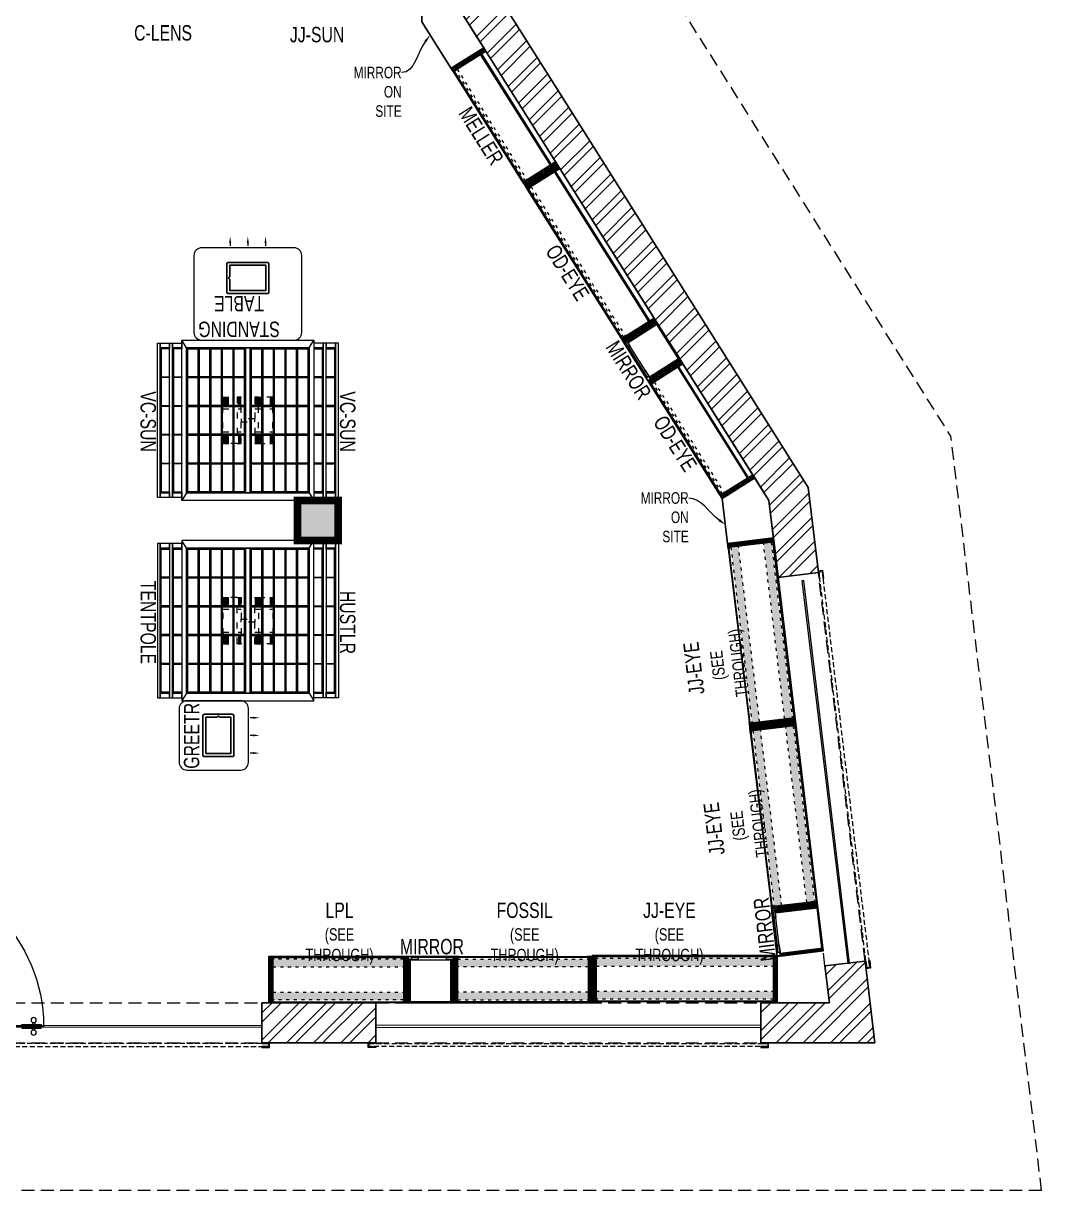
# Model space of a CAD drawing. Header units: feet. Extents: x 3393246 to 3407599, y -4897297 to -4884924.
# Drawn here: x 3400989 to 3407599, y -4897297 to -4889720 of the extents above; entities that cross this region are included whole.
import ezdxf
from ezdxf import colors
from ezdxf.entities.mleader import LeaderData, LeaderLine
from ezdxf.math import Vec2, Vec3

# ---------------------------------------------------------------- set-up
doc = ezdxf.new("R2010")
doc.units = ezdxf.units.FT
doc.header["$LTSCALE"] = 33
doc.header["$MEASUREMENT"] = 0
for name, pattern in [('ACAD_ISO03W100', [30, 12, -18]), ('HIDDEN', [9.525, 6.35, -3.175]), ('HIDDENX2', [0.75, 0.5, -0.25])]:
    doc.linetypes.add(name, pattern=pattern)
for name, color, linetype, lineweight in [('A-COL', 243, 'Continuous', 9), ('A-Glazing', 4, 'Continuous', 20), ('A-shutter', 8, 'Continuous', 18), ('beam', 90, 'Continuous', 9), ('column hatch', 5, 'Continuous', 0), ('Glazing', 141, 'Continuous', 15), ('LENS-DIM', 252, 'Continuous', 5), ('LENS-PARTITION', 21, 'Continuous', 25), ('LENS-TEXT', 31, 'Continuous', 5), ('LENS_TEXT', 31, 'Continuous', 5), ('LK-FF&E FLOOR', 1, 'Continuous', 9), ('LK-FF&E WALL', 1, 'Continuous', 9), ('LK-MIRROR', 133, 'Continuous', 13), ('LN-ELEVATION-1', 81, 'Continuous', 25), ('LN-ELEVATION-2', 103, 'Continuous', 20), ('LN-ELEVATION-3', 125, 'Continuous', 18), ('LN-ELEVATION-4', 145, 'Continuous', 13), ('LN-ELEVATION-5', 167, 'Continuous', 5), ('LN-HATCH', 251, 'Continuous', 0), ('PLANO-TXT', 252, 'Continuous', 5), ('rolling shutter', 1, 'Continuous', 5)]:
    doc.layers.add(name, color=color, linetype=linetype, lineweight=lineweight)
doc.layers.add('A-WALL', color=1, linetype='Continuous')
doc.styles.add('LK TXT', font='GILC____.TTF', dxfattribs={"height": 100})
doc.styles.get("Standard").update_dxf_attribs({"font": 'GILC____.TTF'})
pattern_1 = [(45, (-583719.1914, 43520.887), (3.31456304, 12.1533978), [15.625, -3.125, 0, -3.125])]
pattern_2 = [(45, (-584019.1914, 43520.887), (3.31456304, 12.1533978), [15.625, -3.125, 0, -3.125])]
pattern_3 = [(45, (-583869.1914, 43752.887), (3.31456304, 12.1533978), [15.625, -3.125, 0, -3.125])]
pattern_4 = [(45, (0, 0), (1.683798, 6.173926), [7.9375, -1.5875, 0, -1.5875])]
pattern_5 = [(45, (4208834.247, 1706614.74), (-4.4901280605, 4.4901280605), [])]
pattern_6 = [(45, (4209134.247, 1706614.74), (-4.4901280605, 4.4901280605), [])]

# ---------------------------------------------------------------- blocks, each defined once
blk = doc.blocks.new('MIRROR SEE THROUGH')
at = {"layer": 'LN-HATCH', "ltscale": 0.5}
h = blk.add_hatch(dxfattribs=at)
h.set_pattern_fill('ANSI31', color=256, scale=2)
h.set_pattern_definition([(45, (4060070.797, 1708569.446), (-4.4901280605, 4.4901280605), [])])
h.paths.add_polyline_path([(-150, 0), (-132, 0), (-132, -279), (-150, -279)])
h.paths.add_polyline_path([(-132, -6), (132, -6), (132, 0), (-132, 0)])
h.paths.add_polyline_path([(150, 0), (132, 0), (132, -279), (150, -279)])
at = {"layer": 'Defpoints'}
blk.add_lwpolyline([(150, -300), (-150, -300), (-150, 0), (150, 0)], close=True, dxfattribs=at)
at = {"layer": 'LN-ELEVATION-1'}
for points in [[(-150, 0), (-132, 0), (-132, -279), (-150, -279)], [(-132, -6), (132, -6), (132, 0), (-132, 0)], [(150, 0), (132, 0), (132, -279), (150, -279)], [(-103, -293), (-103, -279), (-148, -279), (-148, -300), (-139, -300), (-139, -298.5), (-146.5, -298.5), (-146.5, -293)], [(80, -293), (80, -279), (125, -279), (125, -300), (116, -300), (116, -298.5), (123.5, -298.5), (123.5, -293)], [(142, -300), (142, -298.5), (146.5, -298.5), (146.5, -280.5), (125, -280.5), (125, -279), (148, -279), (148, -300)]]:
    blk.add_lwpolyline(points, close=True, dxfattribs=at)
at = {"layer": 'LN-ELEVATION-2', "color": 4, "lineweight": 0}
blk.add_lwpolyline([(-146.5, -293), (123.5, -293), (123.5, -298.5), (-146.5, -298.5)], close=True, dxfattribs=at)
at = {"layer": 'LN-ELEVATION-2'}
blk.add_lwpolyline([(-103, -293), (80, -293), (80, -279), (-103, -279)], close=True, dxfattribs=at)
at = {"layer": 'LN-ELEVATION-4', "ltscale": 0.5}
blk.add_line((116, -300), (-139, -300), dxfattribs=at)
blk = doc.blocks.new('JJ STSH 900')
h = blk.add_hatch(color=177)
h.dxf.hatch_style = 1
h.paths.add_polyline_path([(425, 50), (-425, 50), (-425, 0), (425, 0)])
h = blk.add_hatch(color=177)
h.dxf.hatch_style = 1
h.paths.add_polyline_path([(425, -164), (-425, -164), (-425, -214), (425, -214)])
at = {"layer": 'LN-HATCH', "ltscale": 0.5}
h = blk.add_hatch(dxfattribs=at)
h.set_pattern_fill('ANSI36', color=256, scale=50)
h.set_pattern_definition(pattern_1)
h.paths.add_polyline_path([(-415, 62), (-415, 68), (-450, 68), (-450, 62)])
h = blk.add_hatch(dxfattribs=at)
h.set_pattern_fill('ANSI36', color=256, scale=50)
h.set_pattern_definition(pattern_1)
h.paths.add_polyline_path([(-425, 62), (-450, 62), (-450, 18), (-450, 8), (-450, -226), (-425, -226)])
h = blk.add_hatch(dxfattribs=at)
h.set_pattern_fill('ANSI36', color=256, scale=50)
h.set_pattern_definition(pattern_2)
h.paths.add_polyline_path([(415, 62), (415, 68), (450, 68), (450, 62)])
h = blk.add_hatch(dxfattribs=at)
h.set_pattern_fill('ANSI36', color=256, scale=50)
h.set_pattern_definition(pattern_2)
h.paths.add_polyline_path([(450, 8), (450, 18), (450, 62), (425, 62), (425, -226), (450, -226)])
h = blk.add_hatch(dxfattribs=at)
h.set_pattern_fill('ANSI36', color=256, scale=50)
h.set_pattern_definition(pattern_1)
h.paths.add_polyline_path([(-415, -226), (-415, -232), (-450, -232), (-450, -226)])
h = blk.add_hatch(dxfattribs=at)
h.set_pattern_fill('ANSI36', color=256, scale=50)
h.set_pattern_definition(pattern_2)
h.paths.add_polyline_path([(415, -226), (415, -232), (450, -232), (450, -226)])
at = {"layer": 'LN-ELEVATION-1', "ltscale": 0.5}
for points in [[(-415, 62), (-415, 68), (-450, 68), (-450, 62)], [(-450, -226), (-450, 8), (-450, 8), (-450, 18), (-450, 18), (-450, 62), (-425, 62), (-425, -226)], [(415, 62), (415, 68), (450, 68), (450, 62)], [(450, -226), (450, 8), (450, 8), (450, 18), (450, 18), (450, 62), (425, 62), (425, -226)], [(-415, -226), (-415, -232), (-450, -232), (-450, -226)], [(415, -226), (415, -232), (450, -232), (450, -226)]]:
    blk.add_lwpolyline(points, close=True, dxfattribs=at)
at = {"layer": 'LN-ELEVATION-3', "ltscale": 0.5}
for p, q in [((-415, 68), (415, 68)), ((415, 62), (-415, 62)), ((425, -226), (-425, -226)), ((415, -226), (-415, -226)), ((-415, -232), (415, -232))]:
    blk.add_line(p, q, dxfattribs=at)
at = {"layer": 'LN-ELEVATION-4', "linetype": 'ACAD_ISO03W100', "ltscale": 0.05}
for points in [[(425, 0), (-425, 0), (-425, 50), (425, 50)], [(425, -164), (-425, -164), (-425, -214), (425, -214)]]:
    blk.add_lwpolyline(points, close=True, dxfattribs=at)
blk = doc.blocks.new('JJ STSH 1200')
at = {"layer": 'LN-HATCH', "ltscale": 0.5}
h = blk.add_hatch(dxfattribs=at)
h.set_pattern_fill('ANSI36', color=256, scale=50)
h.set_pattern_definition(pattern_3)
h.paths.add_polyline_path([(-565, 294), (-565, 300), (-600, 300), (-600, 294)])
h = blk.add_hatch(dxfattribs=at)
h.set_pattern_fill('ANSI36', color=256, scale=50)
h.set_pattern_definition(pattern_3)
h.paths.add_polyline_path([(-575, 294), (-600, 294), (-600, 250), (-600, 240), (-600, 6), (-575, 6)])
h = blk.add_hatch(dxfattribs=at)
h.set_pattern_fill('ANSI36', color=256)
h.set_pattern_definition(pattern_4)
h.paths.add_polyline_path([(575, 282), (-575, 282), (-575, 232), (575, 232)])
h = blk.add_hatch(dxfattribs=at)
h.set_pattern_fill('ANSI36', color=256, scale=50)
h.set_pattern_definition(pattern_3)
h.paths.add_polyline_path([(565, 294), (565, 300), (600, 300), (600, 294)])
h = blk.add_hatch(dxfattribs=at)
h.set_pattern_fill('ANSI36', color=256, scale=50)
h.set_pattern_definition(pattern_3)
h.paths.add_polyline_path([(600, 240), (600, 250), (600, 294), (575, 294), (575, 6), (600, 6)])
h = blk.add_hatch(dxfattribs=at)
h.set_pattern_fill('ANSI36', color=256, scale=50)
h.set_pattern_definition(pattern_3)
h.paths.add_polyline_path([(-565, 6), (-565, 0), (-600, 0), (-600, 6)])
h = blk.add_hatch(dxfattribs=at)
h.set_pattern_fill('ANSI36', color=256)
h.set_pattern_definition(pattern_4)
h.paths.add_polyline_path([(575, 68), (-575, 68), (-575, 18), (575, 18)])
h = blk.add_hatch(dxfattribs=at)
h.set_pattern_fill('ANSI36', color=256, scale=50)
h.set_pattern_definition(pattern_3)
h.paths.add_polyline_path([(565, 6), (565, 0), (600, 0), (600, 6)])
at = {"layer": 'LN-ELEVATION-1', "ltscale": 0.5}
for points in [[(-565, 294), (-565, 300), (-600, 300), (-600, 294)], [(-600, 6), (-600, 240), (-600, 240), (-600, 250), (-600, 250), (-600, 294), (-575, 294), (-575, 6)], [(565, 294), (565, 300), (600, 300), (600, 294)], [(600, 6), (600, 240), (600, 240), (600, 250), (600, 250), (600, 294), (575, 294), (575, 6)], [(-565, 6), (-565, 0), (-600, 0), (-600, 6)], [(565, 6), (565, 0), (600, 0), (600, 6)]]:
    blk.add_lwpolyline(points, close=True, dxfattribs=at)
at = {"layer": 'LN-ELEVATION-3', "ltscale": 0.5}
for p, q in [((-565, 300), (565, 300)), ((565, 294), (-565, 294)), ((575, 6), (-575, 6)), ((565, 6), (-565, 6)), ((-565, 0), (565, 0))]:
    blk.add_line(p, q, dxfattribs=at)
at = {"layer": 'LN-ELEVATION-4', "linetype": 'ACAD_ISO03W100', "ltscale": 0.05}
for points in [[(575, 232), (-575, 232), (-575, 282), (575, 282)], [(575, 68), (-575, 68), (-575, 18), (575, 18)]]:
    blk.add_lwpolyline(points, close=True, dxfattribs=at)
blk = doc.blocks.new('*U48')
at = {"layer": 'A-shutter', "color": 5, "ltscale": 10}
for points in [[(41038450.5, -1561539.2), (41038450.5, -1561544.2), (41038405.5, -1561544.2), (41038405.5, -1561564.2), (41038450.5, -1561564.2), (41038450.5, -1561569.2), (41038400.5, -1561569.2), (41038400.5, -1561539.2)], [(41040950.5, -1561539.2), (41040950.5, -1561544.2), (41040995.5, -1561544.2), (41040995.5, -1561564.2), (41040950.5, -1561564.2), (41040950.5, -1561569.2), (41041000.5, -1561569.2), (41041000.5, -1561539.2)]]:
    blk.add_lwpolyline(points, close=True, dxfattribs=at)
at = {"layer": 'A-shutter', "color": 5, "linetype": 'HIDDENX2', "ltscale": 2}
blk.add_lwpolyline([(41038405.5, -1561544.2), (41038405.5, -1561564.2), (41040995.5, -1561564.2), (41040995.5, -1561544.2)], close=True, dxfattribs=at)
blk = doc.blocks.new('*U49')
at = {"layer": 'A-shutter', "color": 5, "ltscale": 10}
for points in [[(41038450.5, -1561539.2), (41038450.5, -1561544.2), (41038405.5, -1561544.2), (41038405.5, -1561564.2), (41038450.5, -1561564.2), (41038450.5, -1561569.2), (41038400.5, -1561569.2), (41038400.5, -1561539.2)], [(41040950.5, -1561539.2), (41040950.5, -1561544.2), (41040995.5, -1561544.2), (41040995.5, -1561564.2), (41040950.5, -1561564.2), (41040950.5, -1561569.2), (41041000.5, -1561569.2), (41041000.5, -1561539.2)]]:
    blk.add_lwpolyline(points, close=True, dxfattribs=at)
at = {"layer": 'A-shutter', "color": 5, "linetype": 'HIDDENX2', "ltscale": 2}
blk.add_lwpolyline([(41038405.5, -1561544.2), (41038405.5, -1561564.2), (41040995.5, -1561564.2), (41040995.5, -1561544.2)], close=True, dxfattribs=at)
blk = doc.blocks.new('*U50')
at = {"layer": 'A-shutter', "color": 5, "ltscale": 10}
for points in [[(41038450.5, -1561539.2), (41038450.5, -1561544.2), (41038405.5, -1561544.2), (41038405.5, -1561564.2), (41038450.5, -1561564.2), (41038450.5, -1561569.2), (41038400.5, -1561569.2), (41038400.5, -1561539.2)], [(41040950.5, -1561539.2), (41040950.5, -1561544.2), (41040995.5, -1561544.2), (41040995.5, -1561564.2), (41040950.5, -1561564.2), (41040950.5, -1561569.2), (41041000.5, -1561569.2), (41041000.5, -1561539.2)]]:
    blk.add_lwpolyline(points, close=True, dxfattribs=at)
at = {"layer": 'A-shutter', "color": 5, "linetype": 'HIDDENX2', "ltscale": 2}
blk.add_lwpolyline([(41038405.5, -1561544.2), (41038405.5, -1561564.2), (41040995.5, -1561564.2), (41040995.5, -1561544.2)], close=True, dxfattribs=at)
blk = doc.blocks.new('A$Cea566534')
at = {"layer": 'column hatch'}
h = blk.add_hatch(color=8, dxfattribs=at)
h.dxf.hatch_style = 1
h.paths.add_polyline_path([(-3577.2, 2637.3), (-3577.3, 2377.3), (-3317.3, 2371.4), (-3317.3, 2631.4)])
h.paths.add_polyline_path([(-3290, 0), (-3290, 260), (-3553, 260), (-3549.9, 0)])
h.paths.add_polyline_path([(-259.9, 0), (0, 0), (-3, 260), (-263, 260)])
h.paths.add_polyline_path([(3259.9, 0), (3259.9, 260), (2996.9, 260), (3000, 0)])
at = {"layer": 'LN-HATCH'}
h = blk.add_hatch(dxfattribs=at)
h.set_pattern_fill('ANSI32', color=256, scale=333, angle=180)
h.set_pattern_definition([(225, (-8580452.86, 5284098.08), (88.2999593, -88.2999593), []), (225, (-8580511.72, 5284098.08), (88.2999593, -88.2999593), [])])
h.paths.add_polyline_path([(287, 7386.1), (230.2, 7639.8), (-5229.8, 6416.4), (-6409.3, -3259.8), (-5875.7, -3259.8), (-5875.7, -2999.8), (-6115.7, -2999.8), (-5436.7, 2569.7), (-4993.9, 6202.8)])
h.paths.add_polyline_path([(1529.5, 7931), (540.9, 7709.4), (597.7, 7455.7), (1521.3, 7662.7), (2777.7, 5669.2), (619.8, 5185.6), (-185.2, 6462.9), (-312.1, 6382.9), (611.6, 4917.3), (2810.9, 5410.2), (2949.5, 5190.2), (4485.1, 2753.7), (6056.7, 260), (6116.8, -239.7), (6377.4, -208.3), (6310.9, 344.2), (4705, 2892.3), (3169.5, 5328.8)])
h.paths.add_polyline_path([(6680.7, -2730.2), (6420, -2761.5), (6448.7, -2999.8), (6004.3, -2999.8), (6004.3, -3259.8), (6744.3, -3259.8)])
h.paths.add_polyline_path([(3504.3, -2999.8), (2764.3, -2999.8), (2764.3, -3259.8), (3504.3, -3259.8)])
h.paths.add_polyline_path([(264.3, -2999.8), (34.3, -2999.8), (-475.7, -2999.8), (-475.7, -3259.8), (264.3, -3259.8)], flags=17)
h.paths.add_polyline_path([(-2955.7, -2999.8), (-3695.7, -2999.8), (-3695.7, -3259.8), (-2955.7, -3259.8)], flags=17)
at = {"layer": 'A-COL'}
blk.add_lwpolyline([(3259.9, 260), (2996.9, 260), (3000, 0), (3259.9, 0)], close=True, dxfattribs=at)
at = {"layer": 'A-Glazing'}
for points in [[(6271.1, -261.4), (6568.3, -2743.7), (6580.2, -2742.3), (6283, -260)], [(264.3, -3147.9), (2764.3, -3146.6), (2764.3, -3158.6), (264.3, -3159.9)], [(6004.3, -3147.9), (3504.3, -3146.6), (3504.3, -3158.6), (6004.3, -3159.9)]]:
    blk.add_lwpolyline(points, close=True, dxfattribs=at)
at = {"layer": 'A-WALL'}
for p, q in [((3169.5, 5328.8), (4705, 2892.3)), ((2949.5, 5190.2), (4485.1, 2753.7)), ((4705, 2892.3), (6310.9, 344.2)), ((4485.1, 2753.7), (6056.7, 260)), ((6377.4, -208.3), (6310.9, 344.2)), ((6116.8, -239.7), (6056.7, 260)), ((6116.8, -239.7), (6377.4, -208.3)), ((6420, -2761.5), (6680.7, -2730.2)), ((6448.7, -2999.8), (6420, -2761.5)), ((6744.3, -3259.8), (6680.7, -2730.2)), ((2764.3, -2999.8), (3504.3, -2999.8)), ((2764.3, -3259.8), (2764.3, -2999.8)), ((3504.3, -3259.8), (3504.3, -2999.8)), ((6004.3, -2999.8), (6448.7, -2999.8)), ((6004.3, -3259.8), (6004.3, -2999.8)), ((2764.3, -3259.8), (3504.3, -3259.8)), ((6004.3, -3259.8), (6744.3, -3259.8))]:
    blk.add_line(p, q, dxfattribs=at)
at = {"layer": 'beam', "linetype": 'HIDDEN', "ltscale": 0.4}
for p, q in [((2523.9, 8153.8), (7238.3, 673.3)), ((7826.7, -4219.8), (7238.3, 673.3)), ((6680.7, -2730.2), (6377.4, -208.3)), ((6420, -2761.5), (6116.8, -239.7)), ((264.3, -2999.8), (2764.3, -2999.8)), ((3504.3, -2999.8), (6004.3, -2999.8)), ((264.3, -3259.8), (2784.3, -3259.8)), ((3504.3, -3259.8), (6004.3, -3259.8)), ((7826.7, -4219.8), (-6526.3, -4219.8))]:
    blk.add_line(p, q, dxfattribs=at)
at = {"layer": 'rolling shutter', "xscale": -1, "rotation": 96.85741970612467}
blk.add_blockref('*U50', (-6443937.2, 40558181.4), dxfattribs=at)
at = {"layer": 'rolling shutter'}
blk.add_blockref('*U48', (-41038186.1, 1558279.4), dxfattribs=at)
at = {"layer": 'rolling shutter', "xscale": -1}
blk.add_blockref('*U49', (41044454.8, 1558279.4), dxfattribs=at)
blk = doc.blocks.new('JJ SH 1200')
at = {"layer": 'LN-HATCH', "ltscale": 0.5}
h = blk.add_hatch(dxfattribs=at)
h.set_pattern_fill('ANSI31', color=256, scale=2)
h.set_pattern_definition([(45, (4097187.331, 1708800.267), (-4.4901280605, 4.4901280605), [])])
h.paths.add_polyline_path([(792.1, 220), (792.1, 30), (786.1, 30), (786.1, 20), (792.1, 20), (792.1, -24), (767.1, -24), (767.1, 220)])
h.paths.add_polyline_path([(-382.9, 180), (767.1, 180), (767.1, 186), (-382.9, 186)])
h.paths.add_polyline_path([(757.1, -24), (757.1, -30), (792.1, -30), (792.1, -24)])
h.paths.add_polyline_path([(-407.9, 220), (-407.9, 30), (-401.9, 30), (-401.9, 20), (-407.9, 20), (-407.9, -24), (-382.9, -24), (-382.9, 220)])
h.paths.add_polyline_path([(-372.9, -24), (-372.9, -30), (-407.9, -30), (-407.9, -24)])
at = {"layer": 'LN-ELEVATION-1', "ltscale": 0.5}
for points in [[(-407.9, 220), (-407.9, 30), (-401.9, 30), (-401.9, 20), (-407.9, 20), (-407.9, -24), (-382.9, -24), (-382.9, 220)], [(-382.9, 180), (767.1, 180), (767.1, 186), (-382.9, 186)], [(792.1, 220), (792.1, 30), (786.1, 30), (786.1, 20), (792.1, 20), (792.1, -24), (767.1, -24), (767.1, 220)], [(-372.9, -24), (-372.9, -30), (-407.9, -30), (-407.9, -24)], [(757.1, -24), (757.1, -30), (792.1, -30), (792.1, -24)]]:
    blk.add_lwpolyline(points, close=True, dxfattribs=at)
at = {"layer": 'LN-ELEVATION-3', "ltscale": 0.5}
for p, q in [((767.1, 220), (-382.9, 220)), ((757.1, -24), (-372.9, -24)), ((-372.9, -30), (757.1, -30))]:
    blk.add_line(p, q, dxfattribs=at)
at = {"layer": 'LN-ELEVATION-4', "linetype": 'ACAD_ISO03W100', "ltscale": 0.05}
blk.add_lwpolyline([(767.1, 0), (-382.9, 0), (-382.9, -12), (767.1, -12)], close=True, dxfattribs=at)
blk = doc.blocks.new('JJ SH 900')
at = {"layer": 'LN-HATCH', "ltscale": 0.5}
h = blk.add_hatch(dxfattribs=at)
h.set_pattern_fill('ANSI31', color=256, scale=50)
h.paths.add_polyline_path([(-911.8, 0), (-911.8, -190), (-905.8, -190), (-905.8, -200), (-911.8, -200), (-911.8, -244), (-886.8, -244), (-886.8, 0)])
h = blk.add_hatch(dxfattribs=at)
h.set_pattern_fill('ANSI31', color=256, scale=2)
h.set_pattern_definition(pattern_5)
h.paths.add_polyline_path([(-11.8, 0), (-11.8, -190), (-17.8, -190), (-17.8, -200), (-11.8, -200), (-11.8, -244), (-36.8, -244), (-36.8, 0)])
h = blk.add_hatch(dxfattribs=at)
h.set_pattern_fill('ANSI31', color=256, scale=2)
h.set_pattern_definition(pattern_6)
h.paths.add_polyline_path([(-36.8, -40), (-886.8, -40), (-886.8, -34), (-36.8, -34)])
h = blk.add_hatch(dxfattribs=at)
h.set_pattern_fill('ANSI31', color=256, scale=2)
h.set_pattern_definition(pattern_6)
h.paths.add_polyline_path([(-876.8, -244), (-876.8, -250), (-911.8, -250), (-911.8, -244)])
h = blk.add_hatch(dxfattribs=at)
h.set_pattern_fill('ANSI31', color=256, scale=2)
h.set_pattern_definition(pattern_5)
h.paths.add_polyline_path([(-46.8, -244), (-46.8, -250), (-11.8, -250), (-11.8, -244)])
at = {"layer": 'LN-ELEVATION-1', "ltscale": 0.5}
for points in [[(-911.8, 0), (-911.8, -190), (-905.8, -190), (-905.8, -200), (-911.8, -200), (-911.8, -244), (-886.8, -244), (-886.8, 0)], [(-11.8, 0), (-11.8, -190), (-17.8, -190), (-17.8, -200), (-11.8, -200), (-11.8, -244), (-36.8, -244), (-36.8, 0)], [(-36.8, -40), (-886.8, -40), (-886.8, -34), (-36.8, -34)], [(-876.8, -244), (-876.8, -250), (-911.8, -250), (-911.8, -244)], [(-46.8, -244), (-46.8, -250), (-11.8, -250), (-11.8, -244)]]:
    blk.add_lwpolyline(points, close=True, dxfattribs=at)
at = {"layer": 'LN-ELEVATION-3', "ltscale": 0.5}
for p, q in [((-886.8, 0), (-36.8, 0)), ((-876.8, -244), (-46.8, -244)), ((-46.8, -250), (-876.8, -250))]:
    blk.add_line(p, q, dxfattribs=at)
at = {"layer": 'LN-ELEVATION-4', "linetype": 'ACAD_ISO03W100', "ltscale": 0.05}
blk.add_lwpolyline([(-886.8, -220), (-36.8, -220), (-36.8, -232), (-886.8, -232)], close=True, dxfattribs=at)
blk = doc.blocks.new('MIRROR')
at = {"layer": 'LN-HATCH', "ltscale": 0.5}
h = blk.add_hatch(dxfattribs=at)
h.set_pattern_fill('ANSI31', color=256, scale=2)
h.set_pattern_definition([(45, (4060433.7416, 1708720.787), (-4.4901280605, 4.4901280605), [])])
h.paths.add_polyline_path([(212.9, 101.3), (230.9, 101.3), (230.9, -127.7), (212.9, -127.7)])
h.paths.add_polyline_path([(230.9, 95.3), (494.9, 95.3), (494.9, 101.3), (230.9, 101.3)])
h.paths.add_polyline_path([(512.9, 101.3), (494.9, 101.3), (494.9, -127.7), (512.9, -127.7)])
at = {"layer": 'Defpoints'}
blk.add_lwpolyline([(512.9, 101.3), (212.9, 101.3), (212.9, -148.7), (512.9, -148.7)], close=True, dxfattribs=at)
at = {"layer": 'LN-ELEVATION-1'}
for points in [[(212.9, 101.3), (230.9, 101.3), (230.9, -127.7), (212.9, -127.7)], [(230.9, 95.3), (494.9, 95.3), (494.9, 101.3), (230.9, 101.3)], [(512.9, 101.3), (494.9, 101.3), (494.9, -127.7), (512.9, -127.7)], [(259.9, -141.7), (259.9, -127.7), (214.9, -127.7), (214.9, -148.7), (223.9, -148.7), (223.9, -147.2), (216.4, -147.2), (216.4, -141.7)], [(442.9, -141.7), (442.9, -127.7), (487.9, -127.7), (487.9, -148.7), (478.9, -148.7), (478.9, -147.2), (486.4, -147.2), (486.4, -141.7)], [(504.9, -148.7), (504.9, -147.2), (509.4, -147.2), (509.4, -129.2), (487.9, -129.2), (487.9, -127.7), (510.9, -127.7), (510.9, -148.7)]]:
    blk.add_lwpolyline(points, close=True, dxfattribs=at)
at = {"layer": 'LN-ELEVATION-2', "color": 4, "lineweight": 0}
blk.add_lwpolyline([(216.4, -141.7), (486.4, -141.7), (486.4, -147.2), (216.4, -147.2)], close=True, dxfattribs=at)
at = {"layer": 'LN-ELEVATION-2'}
blk.add_lwpolyline([(259.9, -141.7), (442.9, -141.7), (442.9, -127.7), (259.9, -127.7)], close=True, dxfattribs=at)
at = {"layer": 'LN-ELEVATION-4', "ltscale": 0.5}
blk.add_line((478.9, -148.7), (223.9, -148.7), dxfattribs=at)
blk = doc.blocks.new('Entrance Door')
at = {"layer": 'Glazing', "ltscale": 111}
blk.add_hatch(color=256, dxfattribs=at).paths.add_polyline_path([(18, -34.8), (18, -1235), (30, -1235), (30, -34.8)])
at = {"layer": 'Glazing'}
for p, q in [((30, -54.2), (18, -66.2)), ((1117.8, -31.3), (1117.8, -54.3)), ((1117.8, -89.2), (1117.8, -66.3)), ((1132.8, -31.3), (1132.8, -54.3)), ((1132.8, -89.2), (1132.8, -66.3))]:
    blk.add_line(p, q, dxfattribs=at)
at = {"layer": 'Glazing', "ltscale": 44}
for p, q in [((-4.9, -1156.3), (18, -1156.3)), ((-4.9, -1171.3), (18, -1171.3)), ((52.9, -1156.3), (30, -1156.3)), ((52.9, -1171.3), (30, -1171.3))]:
    blk.add_line(p, q, dxfattribs=at)
at = {"layer": 'Glazing'}
for points in [[(320, -120.5), (0, -120.5), (0, 0), (320, 0)], [(0, -54.2), (142.5, -54.2), (142.5, -46.8), (0, -46.8)], [(0, -66.2), (142.5, -66.2), (142.5, -73.7), (0, -73.7)], [(1180.8, -54.3), (1038.3, -54.3), (1038.3, -46.8), (1180.8, -46.8)], [(1180.8, -66.3), (1038.3, -66.3), (1038.3, -73.8), (1180.8, -73.8)]]:
    blk.add_lwpolyline(points, close=True, dxfattribs=at)
at = {"layer": 'Glazing', "ltscale": 222}
blk.add_lwpolyline([(-1.5, -66.2), (1198.8, -66.2), (1198.8, -54.2), (-1.5, -54.2)], close=True, dxfattribs=at)
at = {"layer": 'Glazing', "ltscale": 111}
blk.add_lwpolyline([(18, -34.8), (18, -1235), (30, -1235), (30, -34.8)], close=True, dxfattribs=at)
at = {"layer": 'Glazing', "ltscale": 44}
for points in [[(18, -1092.5), (18, -1235), (10.5, -1235), (10.5, -1092.5)], [(30, -1092.5), (30, -1235), (37.5, -1235), (37.5, -1092.5)]]:
    blk.add_lwpolyline(points, close=True, dxfattribs=at)
at = {"layer": 'Glazing'}
for centre, radius in [((1125.3, -13.9), 19), ((24, -58.7), 19.8), ((1125.3, -106.6), 19)]:
    blk.add_circle(centre, radius, dxfattribs=at)
at = {"layer": 'Glazing', "ltscale": 44}
for centre in [(-22.4, -1163.8), (70.4, -1163.8)]:
    blk.add_circle(centre, 19, dxfattribs=at)
at = {"layer": 'Glazing', "ltscale": 222}
blk.add_arc((24, -60.2), 1174.8, 270, 359.99955, dxfattribs=at)
blk = doc.blocks.new('ffgd')
at = {"layer": 'LN-ELEVATION-4', "linetype": 'ACAD_ISO03W100', "ltscale": 0.1}
blk.add_lwpolyline([(0, 47.3), (0, -41.5), (-20, -41.5), (-20, 47.3)], close=True, dxfattribs=at)
at = {"layer": 'LN-ELEVATION-5', "linetype": 'ACAD_ISO03W100', "ltscale": 0.1}
for p, q in [((-159.9, 165.7), (-159.9, 47.3)), ((-159.7, 165.7), (-159.7, 47.3)), ((-159.4, 165.7), (-159.4, 47.3)), ((-159, 165.7), (-159, 47.3)), ((-158.5, 165.7), (-158.5, 47.3)), ((-157.9, 165.7), (-157.9, 47.3)), ((-157.1, 165.7), (-157.1, 47.3)), ((-156.1, 165.7), (-156.1, 47.3)), ((-154.1, 165.7), (-154.1, 47.3)), ((-151.1, 165.7), (-151.1, 47.3)), ((-146.1, 165.7), (-146.1, 47.3)), ((-141.1, 165.7), (-141.1, 47.3)), ((-135.1, 165.7), (-135.1, 47.3)), ((-128.1, 165.7), (-128.1, 47.3)), ((-120.1, 165.7), (-120.1, 47.3)), ((-111.1, 165.7), (-111.1, 47.3)), ((-102.1, 165.7), (-102.1, 47.3)), ((-85, 165.7), (-85, 47.3)), ((65, 165.7), (65, 47.3)), ((82.1, 165.7), (82.1, 47.3)), ((91.1, 165.7), (91.1, 47.3)), ((100.1, 165.7), (100.1, 47.3)), ((108.1, 165.7), (108.1, 47.3)), ((115.1, 165.7), (115.1, 47.3)), ((121.1, 165.7), (121.1, 47.3)), ((126.1, 165.7), (126.1, 47.3)), ((131.1, 165.7), (131.1, 47.3)), ((134.1, 165.7), (134.1, 47.3)), ((136.1, 165.7), (136.1, 47.3)), ((137.1, 165.7), (137.1, 47.3)), ((137.9, 165.7), (137.9, 47.3)), ((138.5, 165.7), (138.5, 47.3)), ((139, 165.7), (139, 47.3)), ((139.4, 165.7), (139.4, 47.3)), ((139.7, 165.7), (139.7, 47.3)), ((139.9, 165.7), (139.9, 47.3)), ((-159.9, -41.5), (-159.9, -159.9)), ((-159.7, -41.5), (-159.7, -159.9)), ((-159.4, -41.5), (-159.4, -159.9)), ((-159, -41.5), (-159, -159.9)), ((-158.5, -41.5), (-158.5, -159.9)), ((-157.9, -41.5), (-157.9, -159.9)), ((-157.1, -41.5), (-157.1, -159.9)), ((-156.1, -41.5), (-156.1, -159.9)), ((-154.1, -41.5), (-154.1, -159.9)), ((-151.1, -41.5), (-151.1, -159.9)), ((-146.1, -41.5), (-146.1, -159.9)), ((-141.1, -41.5), (-141.1, -159.9)), ((-135.1, -41.5), (-135.1, -159.9)), ((-128.1, -41.5), (-128.1, -159.9)), ((-120.1, -41.5), (-120.1, -159.9)), ((-111.1, -41.5), (-111.1, -159.9)), ((-102.1, -41.5), (-102.1, -159.9)), ((-85, -41.5), (-85, -159.9)), ((65, -41.5), (65, -159.9)), ((82.1, -41.5), (82.1, -159.9)), ((91.1, -41.5), (91.1, -159.9)), ((100.1, -41.5), (100.1, -159.9)), ((108.1, -41.5), (108.1, -159.9)), ((115.1, -41.5), (115.1, -159.9)), ((121.1, -41.5), (121.1, -159.9)), ((126.1, -41.5), (126.1, -159.9)), ((131.1, -41.5), (131.1, -159.9)), ((134.1, -41.5), (134.1, -159.9)), ((136.1, -41.5), (136.1, -159.9)), ((137.1, -41.5), (137.1, -159.9)), ((137.9, -41.5), (137.9, -159.9)), ((138.5, -41.5), (138.5, -159.9)), ((139, -41.5), (139, -159.9)), ((139.4, -41.5), (139.4, -159.9)), ((139.7, -41.5), (139.7, -159.9)), ((139.9, -41.5), (139.9, -159.9))]:
    blk.add_line(p, q, dxfattribs=at)
for points in [[(140, 73), (140, 165.7), (-160, 165.7), (-160, 73)], [(140, -67.1), (140, -159.9), (-160, -159.9), (-160, -67.1)]]:
    blk.add_lwpolyline(points, dxfattribs=at)
for points in [[(140, 73), (140, 47.3), (-160, 47.3), (-160, 73)], [(140, -41.5), (140, -67.1), (-160, -67.1), (-160, -41.5)]]:
    blk.add_lwpolyline(points, close=True, dxfattribs=at)
blk = doc.blocks.new('EURO 1040 x 1175')
at = {"layer": 'LN-ELEVATION-1'}
for points in [[(-470, -327.4), (470, -327.4), (470, 467.6), (-470, 467.6)], [(-470, 85.1), (470, 85.1), (470, 467.6), (-470, 467.6)], [(-283.2, 85.1), (-277.2, 85.1), (-277.2, 467.6), (-283.2, 467.6)], [(-96.4, 85.1), (-90.4, 85.1), (-90.4, 467.6), (-96.4, 467.6)], [(90.4, 85.1), (96.4, 85.1), (96.4, 467.6), (90.4, 467.6)], [(277.2, 85.1), (283.2, 85.1), (283.2, 467.6), (277.2, 467.6)], [(-470, 386.6), (-283.2, 386.6), (-283.2, 392.6), (-470, 392.6)], [(-277.2, 386.6), (-96.4, 386.6), (-96.4, 392.6), (-277.2, 392.6)], [(-90.4, 386.6), (90.4, 386.6), (90.4, 392.6), (-90.4, 392.6)], [(96.4, 386.6), (277.2, 386.6), (277.2, 392.6), (96.4, 392.6)], [(283.2, 386.6), (470, 386.6), (470, 392.6), (283.2, 392.6)], [(-470, 311.2), (-283.2, 311.2), (-283.2, 317.2), (-470, 317.2)], [(-277.2, 311.2), (-96.4, 311.2), (-96.4, 317.2), (-277.2, 317.2)], [(-90.4, 311.2), (90.4, 311.2), (90.4, 317.2), (-90.4, 317.2)], [(96.4, 311.2), (277.2, 311.2), (277.2, 317.2), (96.4, 317.2)], [(283.2, 311.2), (470, 311.2), (470, 317.2), (283.2, 317.2)], [(-470, 235.8), (-283.2, 235.8), (-283.2, 241.8), (-470, 241.8)], [(-277.2, 235.8), (-96.4, 235.8), (-96.4, 241.8), (-277.2, 241.8)], [(-90.4, 235.8), (90.4, 235.8), (90.4, 241.8), (-90.4, 241.8)], [(96.4, 235.8), (277.2, 235.8), (277.2, 241.8), (96.4, 241.8)], [(283.2, 235.8), (470, 235.8), (470, 241.8), (283.2, 241.8)], [(-470, 160.4), (-283.2, 160.4), (-283.2, 166.4), (-470, 166.4)], [(-277.2, 160.4), (-96.4, 160.4), (-96.4, 166.4), (-277.2, 166.4)], [(-90.4, 160.4), (90.4, 160.4), (90.4, 166.4), (-90.4, 166.4)], [(96.4, 160.4), (277.2, 160.4), (277.2, 166.4), (96.4, 166.4)], [(283.2, 160.4), (470, 160.4), (470, 166.4), (283.2, 166.4)], [(-470, 85.1), (470, 85.1), (470, 55.1), (-470, 55.1)], [(-470, 55.1), (470, 55.1), (470, -327.4), (-470, -327.4)], [(-283.2, 55.1), (-277.2, 55.1), (-277.2, -327.4), (-283.2, -327.4)], [(-96.4, 55.1), (-90.4, 55.1), (-90.4, -327.4), (-96.4, -327.4)], [(90.4, 55.1), (96.4, 55.1), (96.4, -327.4), (90.4, -327.4)], [(277.2, 55.1), (283.2, 55.1), (283.2, -327.4), (277.2, -327.4)], [(-470, -20.3), (-283.2, -20.3), (-283.2, -26.3), (-470, -26.3)], [(-277.2, -20.3), (-96.4, -20.3), (-96.4, -26.3), (-277.2, -26.3)], [(-90.4, -20.3), (90.4, -20.3), (90.4, -26.3), (-90.4, -26.3)], [(96.4, -20.3), (277.2, -20.3), (277.2, -26.3), (96.4, -26.3)], [(283.2, -20.3), (470, -20.3), (470, -26.3), (283.2, -26.3)], [(-470, -95.7), (-283.2, -95.7), (-283.2, -101.7), (-470, -101.7)], [(-277.2, -95.7), (-96.4, -95.7), (-96.4, -101.7), (-277.2, -101.7)], [(-90.4, -95.7), (90.4, -95.7), (90.4, -101.7), (-90.4, -101.7)], [(96.4, -95.7), (277.2, -95.7), (277.2, -101.7), (96.4, -101.7)], [(283.2, -95.7), (470, -95.7), (470, -101.7), (283.2, -101.7)], [(-470, -171.1), (-283.2, -171.1), (-283.2, -177.1), (-470, -177.1)], [(-277.2, -171.1), (-96.4, -171.1), (-96.4, -177.1), (-277.2, -177.1)], [(-90.4, -171.1), (90.4, -171.1), (90.4, -177.1), (-90.4, -177.1)], [(96.4, -171.1), (277.2, -171.1), (277.2, -177.1), (96.4, -177.1)], [(283.2, -171.1), (470, -171.1), (470, -177.1), (283.2, -177.1)], [(-470, -246.4), (-283.2, -246.4), (-283.2, -252.4), (-470, -252.4)], [(-277.2, -246.4), (-96.4, -246.4), (-96.4, -252.4), (-277.2, -252.4)], [(-90.4, -246.4), (90.4, -246.4), (90.4, -252.4), (-90.4, -252.4)], [(96.4, -246.4), (277.2, -246.4), (277.2, -252.4), (96.4, -252.4)], [(283.2, -246.4), (470, -246.4), (470, -252.4), (283.2, -252.4)]]:
    blk.add_lwpolyline(points, close=True, dxfattribs=at)
for points in [[(-283.2, 461.6), (-464, 461.6), (-464, 317.2)], [(-96.4, 461.6), (-277.2, 461.6)], [(90.4, 461.6), (-90.4, 461.6)], [(277.2, 461.6), (96.4, 461.6)], [(464, 317.2), (464, 461.6), (283.2, 461.6)], [(-464, 311.2), (-464, 241.8)], [(464, 241.8), (464, 311.2)], [(-464, 235.8), (-464, 166.4)], [(464, 166.4), (464, 235.8)], [(-464, 160.4), (-464, 91.1), (-283.2, 91.1)], [(283.2, 91.1), (464, 91.1), (464, 160.4)], [(-277.2, 91.1), (-96.4, 91.1)], [(-90.4, 91.1), (90.4, 91.1)], [(96.4, 91.1), (277.2, 91.1)], [(-464, -20.3), (-464, 49.1), (-283.2, 49.1)], [(-277.2, 49.1), (-96.4, 49.1)], [(-90.4, 49.1), (90.4, 49.1)], [(96.4, 49.1), (277.2, 49.1)], [(283.2, 49.1), (464, 49.1), (464, -20.3)], [(-464, -95.7), (-464, -26.3)], [(464, -26.3), (464, -95.7)], [(-464, -171.1), (-464, -101.7)], [(464, -101.7), (464, -171.1)], [(-283.2, -321.4), (-464, -321.4), (-464, -177.1)], [(464, -177.1), (464, -321.4), (283.2, -321.4)], [(-96.4, -321.4), (-277.2, -321.4)], [(90.4, -321.4), (-90.4, -321.4)], [(277.2, -321.4), (96.4, -321.4)]]:
    blk.add_lwpolyline(points, dxfattribs=at)
at = {"layer": 'LN-ELEVATION-2'}
blk.add_lwpolyline([(-520, -357.4), (520, -357.4), (520, 497.6), (-520, 497.6)], close=True, dxfattribs=at)
for points in [[(-470, 467.6), (-520, 497.6)], [(470, 467.6), (520, 497.6)], [(-470, -327.4), (-520, -357.4)], [(470, -327.4), (520, -357.4)]]:
    blk.add_lwpolyline(points, dxfattribs=at)
at = {"layer": 'LN-ELEVATION-3'}
for points in [[(-500, 559.6), (500, 559.6), (500, 577.6), (-500, 577.6)], [(-500, 497.6), (-470, 497.6), (-470, 559.6), (-500, 559.6)], [(470, 497.6), (500, 497.6), (500, 559.6), (470, 559.6)], [(-500, -357.4), (-470, -357.4), (-470, -419.4), (-500, -419.4)], [(470, -357.4), (500, -357.4), (500, -419.4), (470, -419.4)], [(-500, -419.4), (500, -419.4), (500, -437.4), (-500, -437.4)]]:
    blk.add_lwpolyline(points, close=True, dxfattribs=at)
at = {"layer": 'LN-ELEVATION-4'}
for points in [[(-500, 639.6), (500, 639.6), (500, 657.6), (-500, 657.6)], [(-500, 577.6), (-470, 577.6), (-470, 639.6), (-500, 639.6)], [(470, 577.6), (500, 577.6), (500, 639.6), (470, 639.6)], [(-470, 497.6), (-464, 497.6), (-464, 559.6), (-470, 559.6)], [(-464, 553.6), (-283.2, 553.6), (-283.2, 559.6), (-464, 559.6)], [(-283.2, 497.6), (-277.2, 497.6), (-277.2, 559.6), (-283.2, 559.6)], [(-277.2, 553.6), (-96.4, 553.6), (-96.4, 559.6), (-277.2, 559.6)], [(-96.4, 497.6), (-90.4, 497.6), (-90.4, 559.6), (-96.4, 559.6)], [(-90.4, 553.6), (90.4, 553.6), (90.4, 559.6), (-90.4, 559.6)], [(90.4, 497.6), (96.4, 497.6), (96.4, 559.6), (90.4, 559.6)], [(96.4, 553.6), (277.2, 553.6), (277.2, 559.6), (96.4, 559.6)], [(277.2, 497.6), (283.2, 497.6), (283.2, 559.6), (277.2, 559.6)], [(283.2, 553.6), (464, 553.6), (464, 559.6), (283.2, 559.6)], [(464, 497.6), (470, 497.6), (470, 559.6), (464, 559.6)], [(-470, -357.4), (-464, -357.4), (-464, -419.4), (-470, -419.4)], [(-283.2, -357.4), (-277.2, -357.4), (-277.2, -419.4), (-283.2, -419.4)], [(-96.4, -357.4), (-90.4, -357.4), (-90.4, -419.4), (-96.4, -419.4)], [(90.4, -357.4), (96.4, -357.4), (96.4, -419.4), (90.4, -419.4)], [(277.2, -357.4), (283.2, -357.4), (283.2, -419.4), (277.2, -419.4)], [(464, -357.4), (470, -357.4), (470, -419.4), (464, -419.4)], [(-500, -437.4), (-470, -437.4), (-470, -499.4), (-500, -499.4)], [(-464, -413.4), (-283.2, -413.4), (-283.2, -419.4), (-464, -419.4)], [(-277.2, -413.4), (-96.4, -413.4), (-96.4, -419.4), (-277.2, -419.4)], [(-90.4, -413.4), (90.4, -413.4), (90.4, -419.4), (-90.4, -419.4)], [(96.4, -413.4), (277.2, -413.4), (277.2, -419.4), (96.4, -419.4)], [(283.2, -413.4), (464, -413.4), (464, -419.4), (283.2, -419.4)], [(470, -437.4), (500, -437.4), (500, -499.4), (470, -499.4)], [(-500, -499.4), (500, -499.4), (500, -517.4), (-500, -517.4)]]:
    blk.add_lwpolyline(points, close=True, dxfattribs=at)
at = {"layer": 'LN-ELEVATION-5'}
for points in [[(-470, 577.6), (-464, 577.6), (-464, 639.6), (-470, 639.6)], [(-464, 633.6), (-283.2, 633.6), (-283.2, 639.6), (-464, 639.6)], [(-283.2, 577.6), (-277.2, 577.6), (-277.2, 639.6), (-283.2, 639.6)], [(-277.2, 633.6), (-96.4, 633.6), (-96.4, 639.6), (-277.2, 639.6)], [(-96.4, 577.6), (-90.4, 577.6), (-90.4, 639.6), (-96.4, 639.6)], [(-90.4, 633.6), (90.4, 633.6), (90.4, 639.6), (-90.4, 639.6)], [(90.4, 577.6), (96.4, 577.6), (96.4, 639.6), (90.4, 639.6)], [(96.4, 633.6), (277.2, 633.6), (277.2, 639.6), (96.4, 639.6)], [(277.2, 577.6), (283.2, 577.6), (283.2, 639.6), (277.2, 639.6)], [(283.2, 633.6), (464, 633.6), (464, 639.6), (283.2, 639.6)], [(464, 577.6), (470, 577.6), (470, 639.6), (464, 639.6)], [(-470, -437.4), (-464, -437.4), (-464, -499.4), (-470, -499.4)], [(-283.2, -437.4), (-277.2, -437.4), (-277.2, -499.4), (-283.2, -499.4)], [(-96.4, -437.4), (-90.4, -437.4), (-90.4, -499.4), (-96.4, -499.4)], [(90.4, -437.4), (96.4, -437.4), (96.4, -499.4), (90.4, -499.4)], [(277.2, -437.4), (283.2, -437.4), (283.2, -499.4), (277.2, -499.4)], [(464, -437.4), (470, -437.4), (470, -499.4), (464, -499.4)], [(-464, -493.4), (-283.2, -493.4), (-283.2, -499.4), (-464, -499.4)], [(-277.2, -493.4), (-96.4, -493.4), (-96.4, -499.4), (-277.2, -499.4)], [(-90.4, -493.4), (90.4, -493.4), (90.4, -499.4), (-90.4, -499.4)], [(96.4, -493.4), (277.2, -493.4), (277.2, -499.4), (96.4, -499.4)], [(283.2, -493.4), (464, -493.4), (464, -499.4), (283.2, -499.4)]]:
    blk.add_lwpolyline(points, close=True, dxfattribs=at)
at = {"layer": 'LENS-DIM'}
blk.add_blockref('ffgd', (10, 67.1), dxfattribs=at)
blk = doc.blocks.new('GREETR 450x450')
at = {"layer": 'LN-ELEVATION-1', "linetype": 'ByBlock', "lineweight": -2}
for p, q in [((481.3, 339.7), (461, 339.7)), ((481.3, 225), (461, 225)), ((481.3, 110.3), (461, 110.3))]:
    blk.add_line(p, q, dxfattribs=at)
at = {"layer": 'LN-ELEVATION-1'}
for points in [[(355.5, 98.3), (355.5, 352.3, 0.414214), (345.5, 362.3), (163.5, 362.3, 0.414214), (153.5, 352.3), (153.5, 98.3, 0.414214), (163.5, 88.3), (345.5, 88.3, 0.414214)], [(264, 342.8), (336.5, 342.8), (336.5, 107.8), (172.5, 107.8), (172.5, 342.8), (245, 342.8, 0.327538), (246.9, 344.2, -0.733799), (262.1, 344.2, 0.327538)]]:
    blk.add_lwpolyline(points, format="xyb", close=True, dxfattribs=at)
at = {"layer": 'LN-ELEVATION-1', "linetype": 'ByBlock', "lineweight": -2}
for points in [[(481.3, 346.4), (481.3, 333.1), (521.3, 339.7)], [(481.3, 231.7), (481.3, 218.3), (521.3, 225)], [(481.3, 116.9), (481.3, 103.6), (521.3, 110.3)]]:
    blk.add_solid(points, dxfattribs=at)
at = {"layer": 'LN-ELEVATION-2'}
blk.add_lwpolyline([(50, 0), (400, 0, 0.414214), (450, 50), (450, 400, 0.414214), (400, 450), (50, 450, 0.414214), (0, 400), (0, 50, 0.414214)], format="xyb", close=True, dxfattribs=at)
at = {"layer": 'LENS-TEXT', "color": 0, "linetype": 'Continuous', "ltscale": 3, "insert": (81.4, 222.4), "char_height": 100, "attachment_point": 5, "rotation": 90, "style": 'LK TXT'}
blk.add_mtext_dynamic_manual_height_columns('GREETR', width=353.056, gutter_width=0.5, heights=[0], dxfattribs=at)
blk = doc.blocks.new('Standing Table 700X600')
at = {"layer": 'LN-ELEVATION-1', "linetype": 'ByBlock', "lineweight": -2}
for p, q in [((-114.7, -32.3), (-114.7, -12)), ((0, -32.3), (0, -12)), ((114.7, -32.3), (114.7, -12))]:
    blk.add_line(p, q, dxfattribs=at)
at = {"layer": 'LN-ELEVATION-1'}
for points in [[(-127.2, 94.5), (126.8, 94.5, 0.414214), (136.8, 104.5), (136.8, 286.5, 0.414214), (126.8, 296.5), (-127.2, 296.5, 0.414214), (-137.2, 286.5), (-137.2, 104.5, 0.414214)], [(117.2, 186), (117.2, 113.5), (-117.8, 113.5), (-117.8, 277.5), (117.2, 277.5), (117.2, 205, 0.327538), (118.6, 203.1, -0.733799), (118.6, 187.9, 0.327538)]]:
    blk.add_lwpolyline(points, format="xyb", close=True, dxfattribs=at)
at = {"layer": 'LN-ELEVATION-1', "linetype": 'ByBlock', "lineweight": -2}
for points in [[(-108.1, -32.3), (-121.4, -32.3), (-114.7, -72.3)], [(6.7, -32.3), (-6.7, -32.3), (0, -72.3)], [(121.4, -32.3), (108.1, -32.3), (114.7, -72.3)]]:
    blk.add_solid(points, dxfattribs=at)
at = {"layer": 'LN-ELEVATION-2'}
blk.add_lwpolyline([(-300, 0), (300, 0, 0.414214), (350, 50), (350, 550, 0.414214), (300, 600), (-300, 600, 0.414214), (-350, 550), (-350, 50, 0.414214)], format="xyb", close=True, dxfattribs=at)
at = {"layer": 'LENS-TEXT', "color": 7, "linetype": 'Continuous', "ltscale": 3, "insert": (56.8, 445.9), "char_height": 100, "width": 783.964, "attachment_point": 5, "style": 'LK TXT'}
blk.add_mtext('STANDING TABLE', dxfattribs=at)

msp = doc.modelspace()

# ---------------------------------------------------------------- linework, layer by layer
at = {"layer": 'LENS-PARTITION'}
for points in [[(3403712.7, -4889460), (3403574.8, -4889460), (3403574.8, -4889650), (3403574.8, -4889710), (3403765.4, -4890012.5), (3403770.5, -4890009.3), (3403807.7, -4889985.8), (3403976.9, -4889879.2)], [(3405828.6, -4892817.3), (3405736.4, -4892671), (3405575.7, -4892772.3), (3405524.9, -4892804.3), (3405560, -4893096.5), (3405560, -4893096.5), (3405560, -4893096.5), (3405560, -4893096.5), (3405857.9, -4893060.6), (3405857.9, -4893060.6), (3405857.9, -4893060.6)]]:
    msp.add_lwpolyline(points, close=True, dxfattribs=at)
at = {"layer": 'LK-MIRROR', "linetype": 'ACAD_ISO03W100', "ltscale": 0.05, "const_width": 50}
msp.add_lwpolyline([(3402768.8, -4892817.3), (3403031.8, -4892817.3), (3403031.8, -4893077.3), (3402768.8, -4893077.3)], close=True, dxfattribs=at)

# ---------------------------------------------------------------- block references
at = {"layer": 'A-Glazing', "xscale": -0.8748404702499005, "yscale": 0.8748404702499005, "zscale": 0.8748404702499005, "rotation": 179.9999889093191}
msp.add_blockref('Entrance Door', (3400071.1, -4896283.3), dxfattribs=at)
at = {"layer": 'LK-FF&E FLOOR'}
for name, p, rotation in [('Standing Table 700X600', (3402445.9, -4891177.3), 180), ('EURO 1040 x 1175', (3402516, -4893597.3), 90)]:
    msp.add_blockref(name, p, dxfattribs=dict(at, rotation=rotation))
at = {"layer": 'LK-FF&E FLOOR', "xscale": -1, "rotation": 90}
msp.add_blockref('EURO 1040 x 1175', (3402516, -4892297.3), dxfattribs=at)
at = {"layer": 'LK-FF&E FLOOR'}
msp.add_blockref('GREETR 450x450', (3402000, -4894567.3), dxfattribs=at)
at = {"layer": 'LK-FF&E WALL'}
for name, p, rotation in [('JJ SH 900', (3404463.1, -4890650.6), 302.2202628250532), ('MIRROR', (3404897.3, -4891529.7), 302.2202628243389), ('JJ SH 900', (3405742.7, -4892681), 302.2202628250532), ('JJ STSH 1200', (3405631.7, -4893692.2), 276.8574199050779), ('JJ STSH 1200', (3405775, -4894883.6), 276.8574199050779), ('MIRROR SEE THROUGH', (3406162.4, -4895592.4), 276.8574199051892), ('MIRROR SEE THROUGH', (3403632.4, -4896077.2), 180), ('JJ STSH 1200', (3405282.4, -4895771.2), 179.9999999999888)]:
    msp.add_blockref(name, p, dxfattribs=dict(at, rotation=rotation))
at = {"layer": 'LK-FF&E WALL', "xscale": -1, "rotation": 302.2202628259171}
msp.add_blockref('JJ SH 1200', (3404693, -4891428), dxfattribs=at)
at = {"layer": 'LK-FF&E WALL', "xscale": -1}
msp.add_blockref('JJ STSH 900', (3403032.4, -4895845.2), dxfattribs=at)
at = {"layer": 'LK-FF&E WALL'}
msp.add_blockref('JJ STSH 900', (3404232.4, -4895845.2), dxfattribs=at)
at = {"layer": 'LK-MIRROR', "linetype": 'ACAD_ISO03W100', "ltscale": 0.05}
msp.add_blockref('A$Cea566534', (3399771.9, -4893077.3), dxfattribs=at)

# ---------------------------------------------------------------- texts
at = {"layer": 'LENS_TEXT', "linetype": 'Continuous', "ltscale": 3, "char_height": 100, "width": 324.474, "attachment_point": 5, "style": 'LK TXT'}
for insert, rotation in [((3404917.2, -4891971.4), 302.22026), ((3405801.3, -4895601.3), 96.85742)]:
    msp.add_mtext('{\\C7;MIRROR}', dxfattribs=dict(at, insert=insert, rotation=rotation))
at = {"layer": 'LENS_TEXT', "linetype": 'Continuous', "ltscale": 3, "insert": (3403640.7, -4895713.8), "char_height": 100, "width": 324.474, "attachment_point": 5, "style": 'LK TXT'}
msp.add_mtext('{\\C7;MIRROR}', dxfattribs=at)
at = {"layer": 'PLANO-TXT', "linetype": 'Continuous', "ltscale": 3, "char_height": 100, "attachment_point": 5, "style": 'LK TXT'}
for s, insert, width in [('C-LENS', (3401895.5, -4889782.8), 149.547), ('JJ-SUN', (3402895.3, -4889794.1), 308.34), ('LPL\\P{\\H0.8x;(SEE THROUGH)}', (3403041.2, -4895629.3), 539.198), ('FOSSIL\\P{\\H0.8x;(SEE THROUGH)}', (3404243, -4895629.3), 539.198), ('JJ-EYE\\P{\\H0.8x;(SEE THROUGH)}', (3405182.6, -4895629.3), 539.198)]:
    msp.add_mtext(s, dxfattribs=dict(at, insert=insert, width=width))
for s, insert, width, rotation in [('MELLER', (3403960.9, -4890450.3), 308.34, 302.22026), ('OD-EYE', (3404520.8, -4891338.6), 308.34, 302.22026), ('VC-SUN', (3401798.6, -4892305.1), 149.547, 270), ('VC-SUN', (3403093.3, -4892305.1), 149.547, 270), ('OD-EYE', (3405219.8, -4892447.7), 308.34, 302.22026), ('TENTPOLE', (3401798.6, -4893609.1), 149.547, 270), ('HUSTLR', (3403093.3, -4893609.1), 149.547, 270), ('JJ-EYE\\P{\\H0.8x;(SEE THROUGH)}', (3405491.8, -4893887.9), 539.198, 96.85742), ('JJ-EYE\\P{\\H0.8x;(SEE THROUGH)}', (3405623.1, -4894929.7), 539.198, 96.85742)]:
    msp.add_mtext(s, dxfattribs=dict(at, insert=insert, width=width, rotation=rotation))

# ---------------------------------------------------------------- leaders
at = {"layer": 'LENS-TEXT', "color": 0, "linetype": 'Continuous', "ltscale": 3}
ml = msp.add_multileader_mtext('Standard', dxfattribs=at)
ml.set_content('\\pxqr,t3;{\\C0;MIRROR ON SITE}', color=1)
ml.set_leader_properties(color=256, linetype='ByLayer', lineweight=-1)
ml.build(insert=Vec2(0, 0))
ml.multileader.update_dxf_attribs({"leader_type": 2, "dogleg_length": 0.36, "arrow_head_size": 50})
ctx = ml.context
ctx.base_point, ctx.char_height, ctx.arrow_head_size, ctx.landing_gap_size, ctx.plane_origin, ctx.plane_x_axis, ctx.plane_y_axis = Vec3(3403194.3, -4890040.3, 47488.1), 75, 50, 0.09, Vec3(3397259.6, -4891676, 47488.1), Vec3(0.999999, 0.001097), Vec3(-0.001097, 0.999999)
ctx.text_align_type = 2
notes = []
notes.append((ctx, [(1, (1, 1, 0), (3403444.6, -4890040, 47488.1), (-0.999999, -0.001097), 0.36, [(1, [(3403629.3, -4889796.5, 47488.1)], 0, [])])]))
ctx.mtext.insert, ctx.mtext.text_direction, ctx.mtext.rotation, ctx.mtext.width, ctx.mtext.alignment, ctx.mtext.flow_direction = Vec3(3403444.1, -4890002, 47488.1), Vec3(0.999999, 0.001097), 0.001097, 289.544, 3, 5
ml = msp.add_multileader_mtext('Standard', dxfattribs=at)
ml.set_content('\\pxqr,t3;{\\C0;MIRROR ON SITE}', color=1)
ml.set_leader_properties(color=256, linetype='ByLayer', lineweight=-1)
ml.build(insert=Vec2(0, 0))
ml.multileader.update_dxf_attribs({"leader_type": 2, "dogleg_length": 0.36, "arrow_head_size": 50})
ctx = ml.context
ctx.base_point, ctx.char_height, ctx.arrow_head_size, ctx.landing_gap_size, ctx.plane_origin, ctx.plane_x_axis, ctx.plane_y_axis = Vec3(3405057.5, -4892801.8, 47488.1), 75, 50, 0.09, Vec3(3399122.8, -4894437.5, 47488.1), Vec3(0.999999, 0.001097), Vec3(-0.001097, 0.999999)
ctx.text_align_type = 2
notes.append((ctx, [(1, (1, 1, 0), (3405307.8, -4892801.5, 47488.1), (-0.999999, -0.001097), 0.36, [(1, [(3405545.4, -4892974.5, 47488.1)], 0, [])])]))
ctx.mtext.insert, ctx.mtext.text_direction, ctx.mtext.rotation, ctx.mtext.width, ctx.mtext.alignment, ctx.mtext.flow_direction = Vec3(3405307.3, -4892763.5, 47488.1), Vec3(0.999999, 0.001097), 0.001097, 289.544, 3, 5
for ctx, leaders in notes:
    for number, flags, end, landing, length, lines in leaders:
        leader = LeaderData()
        leader.index, (leader.has_last_leader_line, leader.has_dogleg_vector, leader.attachment_direction) = number, flags
        leader.last_leader_point, leader.dogleg_vector, leader.dogleg_length = Vec3(end), Vec3(landing), length
        for number, points, colour, breaks in lines:
            line = LeaderLine()
            line.index, line.vertices, line.color, line.breaks = number, Vec3.list(points), colors.encode_raw_color(colour), breaks
            leader.lines.append(line)
        ctx.leaders.append(leader)

doc.saveas('drawing.dxf')
